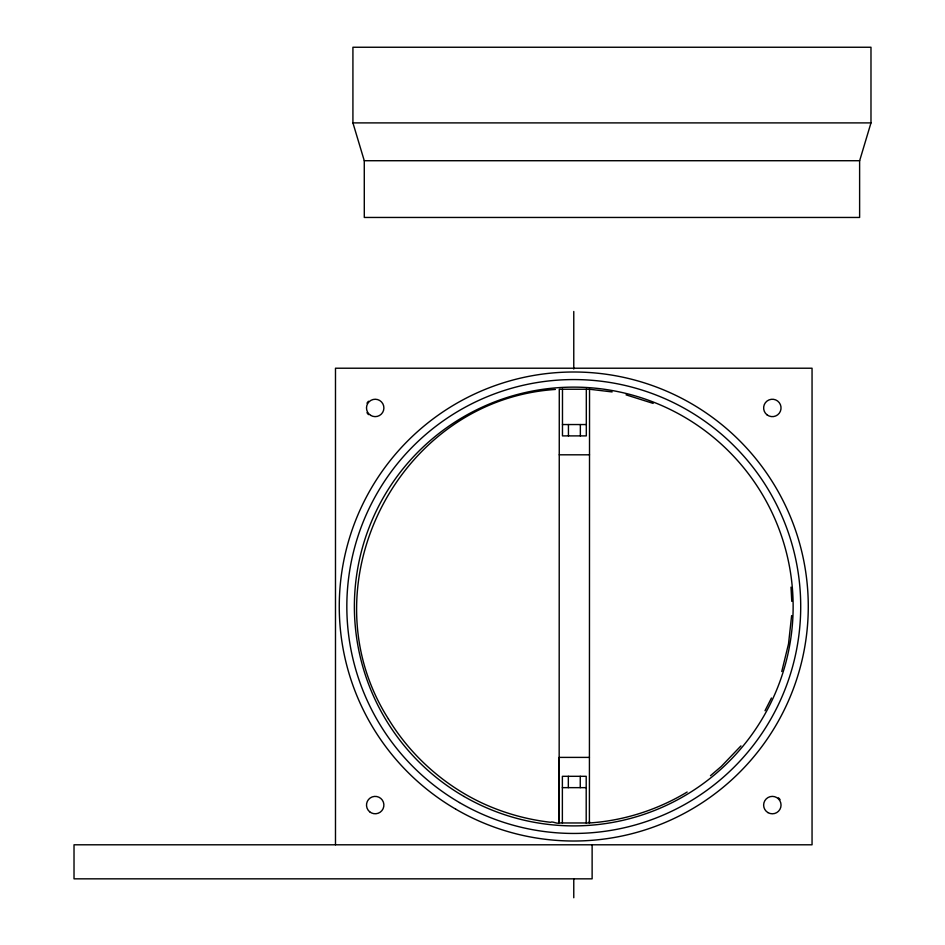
<?xml version="1.0" encoding="UTF-8"?>
<svg xmlns="http://www.w3.org/2000/svg" width="945" height="945" viewBox="0 0 945 945"><rect width="100%" height="100%" fill="white"/><g stroke="black" fill="none" stroke-linecap="round" stroke-linejoin="round"><path stroke-width="1.42" d="M687.157 792.028C657.602 809.818 623.865 820.732 589.408 822.965L559.168 822.965L559.168 757.394L589.432 757.394M559.145 820.095L559.275 389.234L589.526 389.245L612.124 391.927M562.369 822.965L562.381 776.306L586.207 776.306L586.195 822.965M562.488 389.234L562.476 435.893L586.313 435.893L586.313 389.234M568.335 787.646L568.335 776.306M568.441 435.893L568.441 424.541M580.254 787.657L580.254 776.306M580.348 435.893L580.36 424.553M589.408 821.299L589.408 822.965L589.538 389.257M388.407 718.921C410.603 755.433 443.701 785.118 482.422 803.203C503.968 813.149 527.074 819.61 550.663 822.292C552.27 820.638 560.338 825.942 559.145 821.276M791.626 615.597L788.52 643.876L781.763 671.505M859.643 160.721L870.983 122.897L870.983 47.25L352.922 47.25L352.922 122.897L364.274 160.721L364.297 217.456L859.619 217.456L859.619 160.721L364.274 160.721M765.013 710.711L771.451 698.024M740.939 745.9L721.271 766.454L710.463 775.715M555.4 389.446C397.975 399.829 303.711 585.817 388.407 718.921M352.922 122.897L870.983 122.897M562.476 424.541L586.313 424.553M559.251 454.805L589.515 454.817M562.369 787.646L586.207 787.657M626.039 394.845L653.172 403.409M791 587.152L791.78 601.363M592.125 844.795L592.125 878.838L74.017 878.838L74.017 844.795L812.05 844.795L812.05 368.219L335.487 368.219L335.487 844.795M573.769 311.484L573.769 369.058M573.769 878.838L573.769 897.75M368.515 414.619A9.45 9.45 0 0 1 367.003 412.67M367.003 403.208A9.45 9.45 0 0 1 368.515 401.247M778.396 797.816A9.45 9.45 0 0 1 780.062 799.635M559.275 389.423L559.275 389.423M464.054 796.481A219.37 219.37 0 0 0 793.139 606.536A219.37 219.37 0 0 0 464.101 416.509A219.37 219.37 0 0 0 464.054 796.481M369.625 811.755A8.694 8.694 0 0 0 383.764 806.569A8.694 8.694 0 0 0 372.2 796.918A8.694 8.694 0 0 0 369.625 811.755M370.723 415.398A8.694 8.694 0 0 0 383.894 408.086A8.694 8.694 0 0 0 370.972 400.337A8.694 8.694 0 0 0 370.723 415.398M767.056 414.855A8.694 8.694 0 0 0 780.972 409.055A8.694 8.694 0 0 0 768.994 399.912A8.694 8.694 0 0 0 767.056 414.855M767.978 812.617A8.694 8.694 0 0 0 781.043 805.093A8.694 8.694 0 0 0 768.001 797.545A8.694 8.694 0 0 0 767.978 812.617M455.655 809.097A234.502 234.502 0 0 0 808.27 607.505A234.502 234.502 0 0 0 457.38 402.924A234.502 234.502 0 0 0 455.655 809.097M459.471 802.565A226.942 226.942 0 0 0 800.71 607.47A226.942 226.942 0 0 0 461.136 409.492A226.942 226.942 0 0 0 459.471 802.565"/></g></svg>
